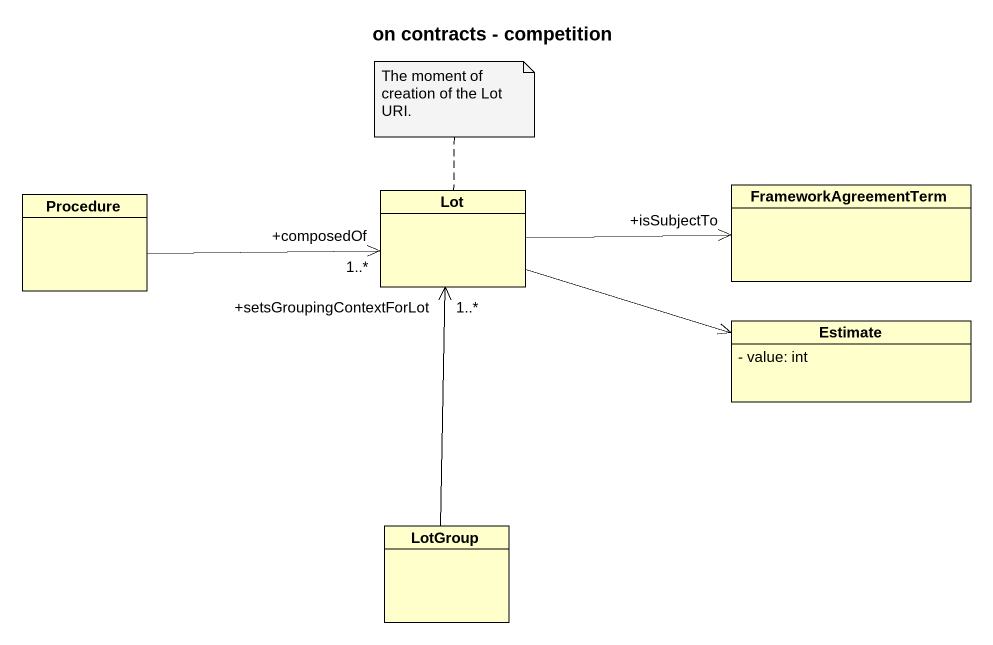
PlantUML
@startuml
title on contracts - competition
hide circle
hide empty members
skinparam classAttributeIconSize 0
class Procedure
class Lot
class FrameworkAgreementTerm
class Estimate {
  - value: int
}
class LotGroup
Procedure -right-> "+composedOf\n1..*" Lot
Lot -right-> "+isSubjectTo" FrameworkAgreementTerm
Lot -right-> Estimate
LotGroup -up-> "+setsGroupingContextForLot\n1..*" Lot
note top of Lot : The moment of creation of the Lot URI.
@enduml
